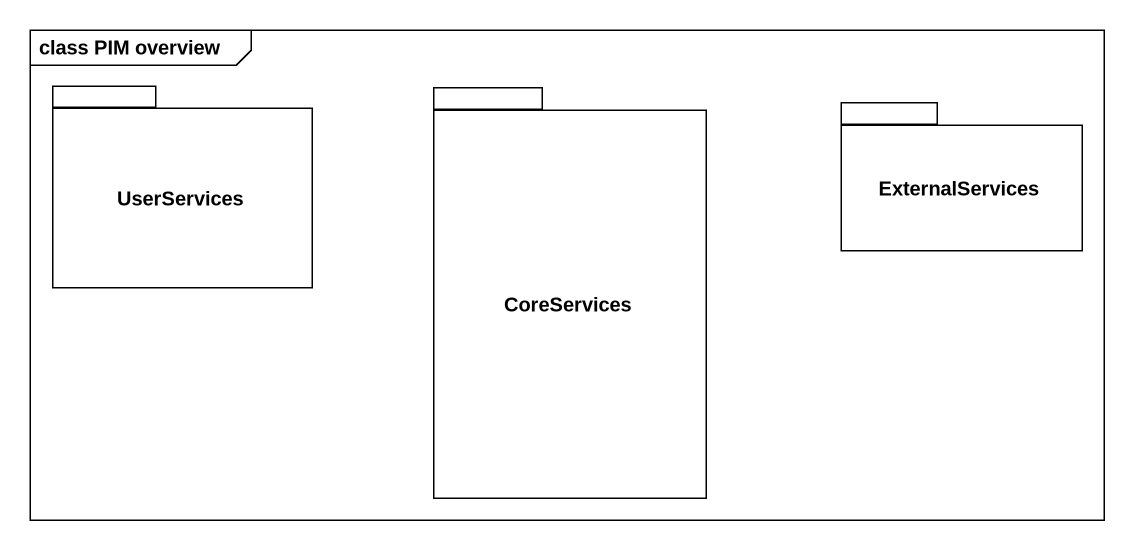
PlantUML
@startuml
mainframe class PIM overview
package UserServices {
}
package CoreServices {
}
package ExternalServices {
}
@enduml
